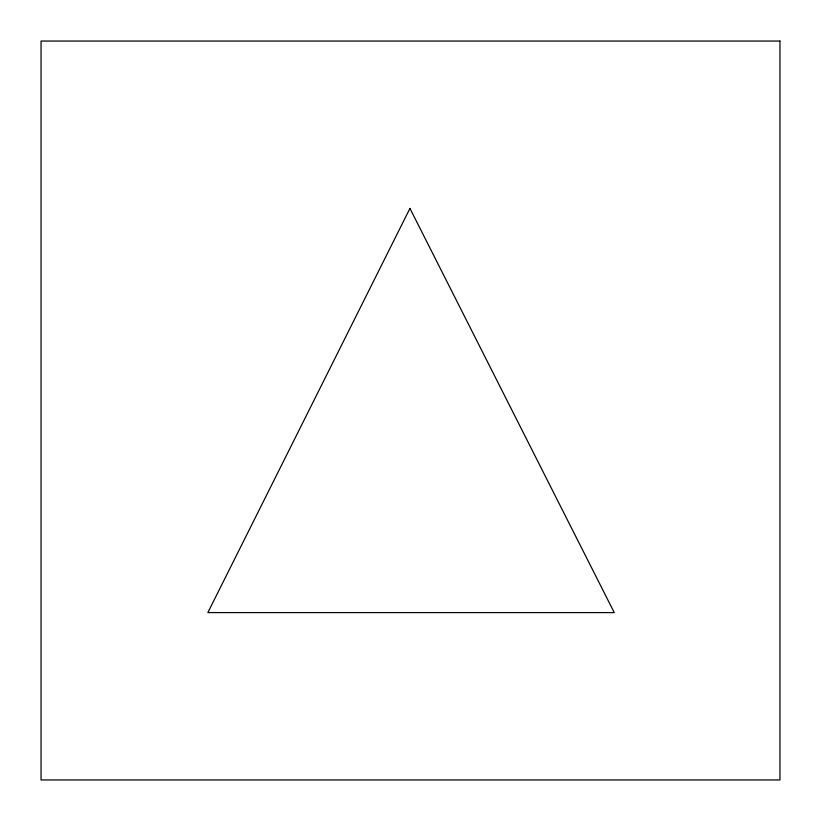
<?xml version="1.0" encoding="UTF-8"?>
<svg xmlns="http://www.w3.org/2000/svg" width="821" height="821" viewBox="0 0 821 821"><rect width="100%" height="100%" fill="white"/><g stroke="black" fill="none" stroke-linecap="round" stroke-linejoin="round"><path stroke-width="1.23" d="M409.946 208.411L207.857 612.589L614.252 612.589L409.946 208.411M779.95 41.05L41.05 41.05L41.05 779.95L779.95 779.95L779.95 41.05"/></g></svg>
